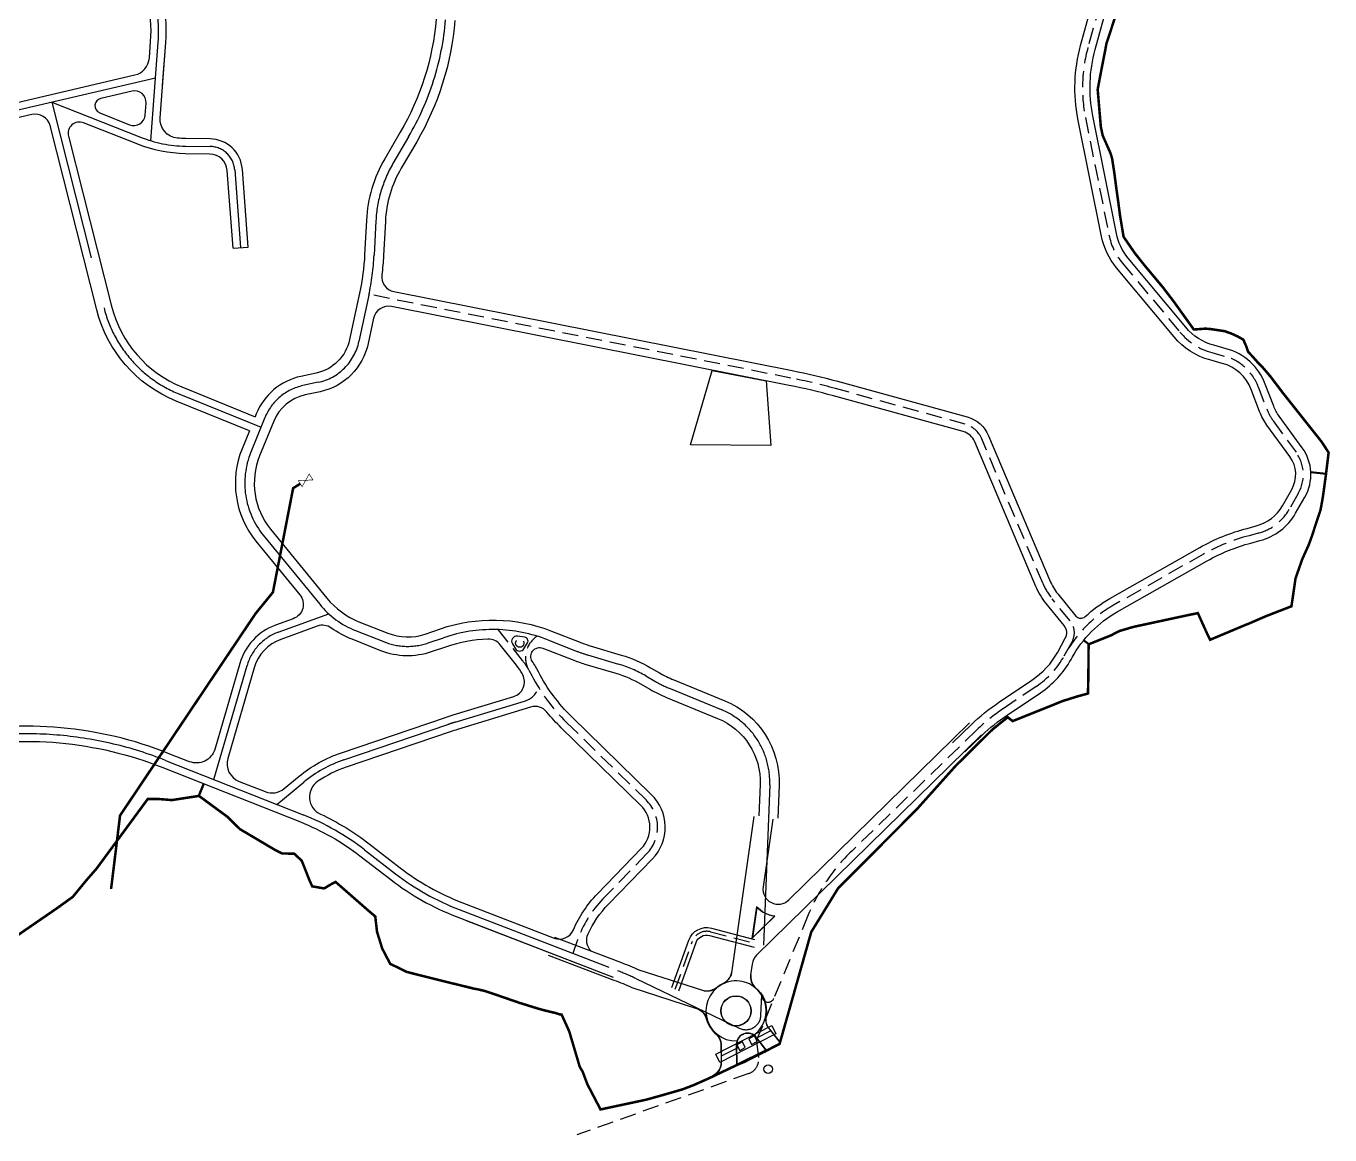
# Model space of a CAD drawing. Header units: millimetres. Extents: x -22696 to 333987, y -7117 to 2643871.
# Drawn here: x 332955 to 333987, y 2641913 to 2642791 of the extents above; entities that cross this region are included whole.
import ezdxf

# ---------------------------------------------------------------- set-up
doc = ezdxf.new("R2010")
doc.units = ezdxf.units.MM
doc.linetypes.add('DASHED', pattern=[19.05, 12.7, -6.35])
for name, color, linetype in [('4 inch dia steel', 215, 'Continuous'), ('Road Centerline', 8, 'DASHED'), ('ROW', 8, 'Continuous'), ('UNmarked IE', 8, 'Continuous')]:
    doc.layers.add(name, color=color, linetype=linetype)
doc.layers.add('Boundary', color=8, linetype='Continuous', lineweight=50)
doc.layers.add('L-green', color=8, linetype='Continuous', lineweight=0)
doc.layers.get('L-green').off()

# ---------------------------------------------------------------- blocks, each defined once
blk = doc.blocks.new('A$C440c1878')
at = {"layer": 'ROW', "lineweight": -3}
for points, elevation in [([(28.8, 5.7, 0.242775), (39.3, 2.3, -0.072706), (46.2, 2.9, 0.231321), (55.8, 7.3), (128.1, 109.3)], -43.8), ([(-56.1, 96.7), (-18.6, 55.1, -0.018949), (-8.6, 43), (28.8, 5.7)], -43.8), ([(140.3, 100.6), (108.9, 56.4, 0.716679), (122.3, 38), (313.7, 97.2)], -43.8), ([(-67, 86.4), (-29.8, 45, -0.020182), (-19.9, 33.1), (18.1, -4.9, -0.263244), (21.3, -16.3, 0.150904), (22.8, -30.5, -0.183124), (22.4, -39), (15.9, -51.8, -0.289116), (5, -58.4), (-7.9, -58.1)], -43.8), ([(317.7, 84.3), (79.5, 10.7, 0.16504), (73.3, 6.1), (68.3, -0.9, 0.228451), (66.7, -11.2, -0.267044), (64.4, -35, 0.215148), (61.4, -44.4), (64.2, -59.2)], -43.8), ([(106.7, 31.6, -0.175777), (97.1, 44.9), (82.3, 24.1), (106.7, 31.6)], -0.4), ([(28.9, 5.8, 0.242624), (39.2, 2.5, -0.072606), (46.2, 3.1, 0.231259), (55.6, 7.4, 0.231259)], -43.8), ([(18, -5, -0.265099), (21.1, -16.3, 0.150856), (22.6, -30.6, -0.182803), (22.2, -38.9), (15.8, -51.7, -0.289116), (5, -58.2), (-7.9, -57.9)], -43.8), ([(68.5, -1, 0.228164), (66.9, -11.1, -0.267018), (64.5, -35.1, 0.215241), (61.6, -44.4), (64.4, -59.2)], -43.8), ([(52.1, -59.6), (49.8, -47.2, 0.717684), (32.9, -44.8), (25.4, -59.6)], -43.8), ([(51.9, -59.7), (49.6, -47.2, 0.717684), (33.1, -44.9), (25.6, -59.7)], -43.8)]:
    blk.add_lwpolyline(points, format="xyb", dxfattribs=dict(at, elevation=elevation))
at = {"layer": 'ROW', "lineweight": -3, "elevation": -0.4}
blk.add_lwpolyline([(106.2, 31.7, -0.166983), (97, 44.4), (82.9, 24.4)], format="xyb", close=True, dxfattribs=at)
at = {"layer": 'ROW', "color": 4}
for points, elevation in [([(50.7, -51.5), (14.9, -51.5), (14.9, -44.1), (64.8, -44.1), (64.8, -51.5), (50.7, -51.5)], -0.4), ([(32.7, -47.6), (18.2, -47.4)], -43.8), ([(49.8, -47.6), (62, -47.6)], -43.8)]:
    blk.add_lwpolyline(points, dxfattribs=dict(at, elevation=elevation))
at = {"layer": 'ROW', "lineweight": -3, "elevation": -43.8}
blk.add_lwpolyline([(33.2, -50.1), (38.2, -50.1), (38.2, -45.1), (33.2, -45.1)], close=True, dxfattribs=at)
at = {"layer": 'ROW', "elevation": -0.4}
blk.add_lwpolyline([(43.8, -50.2), (48.8, -50.2), (48.8, -45.2), (43.8, -45.2)], close=True, dxfattribs=at)
at = {"layer": 'ROW', "elevation": -43.8}
for points in [[(52, -59.4), (25.8, -58.8)], [(38.7, -59.6), (51, -60.6)]]:
    blk.add_lwpolyline(points, dxfattribs=at)
at = {"layer": 'ROW', "lineweight": -3}
for radius in [12, 11.8]:
    blk.add_circle((44.9, -21, -43.8), radius, dxfattribs=at)
blk.add_arc((44.9, -21, -43.8), 23.8, 279.5072, 244.3935, dxfattribs=at)

msp = doc.modelspace()

# ---------------------------------------------------------------- linework, layer by layer
msp.add_circle((333542.3, 2641965.4), 3.4)
at = {"layer": '4 inch dia steel', "const_width": 0.5}
for points in [[(333179, 2642436.6), (333182, 2642432), (333176.2, 2642431.6)], [(333173.4, 2642426.6), (333170.5, 2642431.3), (333176.2, 2642431.6)]]:
    msp.add_lwpolyline(points, close=True, dxfattribs=at)
at = {"layer": '4 inch dia steel', "const_width": 2}
msp.add_lwpolyline([(333022.2, 2642108.1), (333029.3, 2642166.3), (333136.6, 2642326.2), (333150.3, 2642343), (333166.3, 2642425.4), (333171.9, 2642428.9)], dxfattribs=at)
at = {"layer": 'Boundary'}
msp.add_line((333091.7, 2642181.8), (333095.6, 2642191.5), dxfattribs=at)
msp.add_lwpolyline([(332948.3, 2642071.5, 2, 2, 0), (332968.2, 2642085.2, 2, 2, 0), (332979, 2642092.6, 2, 2, 0), (332991.9, 2642101.9, 2, 2, 0), (333002.3, 2642114.6, 2, 2, 0), (333010.9, 2642124.5, 2, 2, 0), (333051.2, 2642179.3, 2, 2, 0), (333059.1, 2642179.4, 2, 2, 0), (333070.4, 2642178.5, 2, 2, 0), (333091.7, 2642181.8, 2, 2, 0), (333094.2, 2642180, 2, 2, 0), (333114.1, 2642165.4, 2, 2, 0), (333124.3, 2642155.4, 2, 2, 0), (333129.6, 2642152.3, 2, 2, 0), (333151.7, 2642139.2, 2, 2, 0), (333157.7, 2642136.2, 2, 2, 0), (333167.1, 2642136.1, 2, 2, 0), (333173.1, 2642130.5, 2, 2, 0), (333179.4, 2642114.6, 2, 2, 0), (333181.4, 2642110.2, 2, 2, 0), (333190.6, 2642108.6, 2, 2, 0), (333191.3, 2642108.8, 2, 2, 0), (333195.7, 2642111.5, 2, 2, 0), (333199.9, 2642113.7, 2, 2, 0), (333226.3, 2642090.6, 2, 2, 0), (333231.3, 2642086.4, 2, 2, 0), (333232.7, 2642074.2, 2, 2, 0), (333236.8, 2642061, 2, 2, 0), (333243.1, 2642048.9, 2, 2, 0), (333256.1, 2642042.5, 2, 2, 0), (333267.5, 2642039.6, 2, 2, 0), (333292.3, 2642033.4, 2, 2, 0), (333294.6, 2642032.9, 2, 2, 0), (333309.5, 2642029.2, 2, 2, 0), (333312.4, 2642028.7, 2, 2, 0), (333318.3, 2642027.3, 2, 2, 0), (333328.9, 2642023.7, 2, 2, 0), (333345.4, 2642018, 2, 2, 0), (333359.9, 2642013.5, 2, 2, 0), (333365.7, 2642011.9, 2, 2, 0), (333369.9, 2642010.9, 2, 2, 0), (333374.1, 2642009.9, 2, 2, 0), (333377.2, 2642008.9, 2, 2, 0), (333378.8, 2642008.7, 2, 2, 0), (333384.8, 2641995.5, 2, 2, 0), (333393.2, 2641967.2, 2, 2, 0), (333395.5, 2641963.4, 2, 2, 0), (333399.2, 2641953.5, 2, 2, 0), (333409.6, 2641933.6, 2, 2, 0), (333445.7, 2641941.3, 2, 2, 0), (333458.6, 2641944.9, 2, 2, 0), (333474.5, 2641949.5, 2, 2, 0), (333483.4, 2641952.9, 2, 2, 0), (333489.7, 2641955.7, 2, 2, 0), (333495.1, 2641958.1, 2, 2, 0), (333511.5, 2641965.9, 2, 2, 0), (333518.2, 2641969.1, 2, 2, 0), (333523.3, 2641971.2, 2, 2, 0), (333525.3, 2641972.2, 2, 2, 0), (333526.2, 2641972.7, 2, 2, 0), (333526.2, 2641972.7, 2, 2, 0), (333526.2, 2641972.7, 2, 2, 0), (333526.2, 2641972.7, 2, 2, 0), (333551.3, 2641985.4, 2, 2, 0), (333559.5, 2642014.3, 2, 2, 0), (333576.4, 2642074.1, 2, 2, 0), (333597.6, 2642108.6, 2, 2, 0), (333660, 2642171.3, 2, 2, 0), (333690.8, 2642205.7, 2, 2, 0), (333719.7, 2642234.3, 2, 2, 0), (333731.9, 2642244.1, 2, 2, 0), (333735.8, 2642241, 2, 2, 0), (333749.3, 2642246.4, 2, 2, 0), (333767.5, 2642253.7, 2, 2, 0), (333774.8, 2642256.7, 2, 2, 0), (333779.5, 2642258.2, 2, 2, 0), (333786.8, 2642260.5, 2, 2, 0), (333795.3, 2642262.8, 2, 2, 0), (333795.5, 2642262.9, 2, 2, 0), (333795.5, 2642266.3, 2, 2, 0), (333795.7, 2642275.3, 2, 2, 0), (333795.8, 2642284, 2, 2, 0), (333795.8, 2642291.6, 2, 2, 0), (333795.8, 2642294.2, 2, 2, 0), (333796, 2642301.8, 2, 2, 0), (333813.7, 2642308.9, 2, 2, 0), (333820.2, 2642312.3, 2, 2, 0), (333831.4, 2642315.6, 2, 2, 0), (333873.2, 2642324.6, 2, 2, 0), (333882.4, 2642326.5, 2, 2, 0), (333890.3, 2642309, 2, 2, 0), (333892.1, 2642305.4, 2, 2, 0), (333919.7, 2642317, 2, 2, 0), (333923, 2642318.3, 2, 2, 0), (333936.1, 2642324, 2, 2, 0), (333955.2, 2642331.4, 2, 2, 0), (333956.5, 2642331.9, 2, 2, 0), (333959.7, 2642354, 2, 2, 0), (333965, 2642369.1, 2, 2, 0), (333970.3, 2642380.9, 2, 2, 0), (333972.7, 2642387.6, 2, 2, 0), (333974.9, 2642394.3, 2, 2, 0), (333979.4, 2642407.8, 2, 2, 0), (333980.8, 2642415.2, 2, 2, 0), (333981.7, 2642420.9, 2, 2, 0), (333983.6, 2642434.8, 2, 2, 0), (333985.9, 2642453.6, 2, 2, 0), (333980.3, 2642462.2, 2, 2, 0), (333949.3, 2642501.3, 2, 2, 0), (333940.1, 2642513.5, 2, 2, 0), (333933.8, 2642520.9, 2, 2, 0), (333930.2, 2642524.5, 2, 2, 0), (333926.1, 2642529.2, 2, 2, 0), (333922.1, 2642533.5, 2, 2, 0), (333920.9, 2642537.2, 2, 2, 0), (333918.4, 2642543, 2, 2, 0), (333914.1, 2642545.4, 2, 2, 0), (333908.5, 2642548, 2, 2, 0), (333903.5, 2642549.7, 2, 2, 0), (333893, 2642551.3, 2, 2, 0), (333888.5, 2642551.7, 2, 2, 0), (333879.2, 2642551, 2, 2, 0), (333863.2, 2642573.3, 2, 2, 0), (333854.8, 2642584.3, 2, 2, 0), (333840.2, 2642601.8, 2, 2, 0), (333832.7, 2642611.2, 2, 2, 0), (333823.6, 2642624.4, 2, 2, 0), (333820.9, 2642640.5, 2, 2, 0), (333819.3, 2642652.6, 2, 2, 0), (333817.9, 2642662.6, 2, 2, 0), (333816.2, 2642675.5, 2, 2, 0), (333814.5, 2642686.5, 2, 2, 0), (333813.2, 2642690.7, 2, 2, 0), (333807.1, 2642704.5, 2, 2, 0), (333805.6, 2642711.4, 2, 2, 0), (333803.1, 2642741, 2, 2, 0), (333805.1, 2642751.7, 2, 2, 0), (333809.1, 2642772.3, 2, 2, 0), (333810, 2642777.2, 2, 2, 0), (333811.7, 2642782.5, 2, 2, 0), (333821, 2642810.5, 2, 2, 0)], format="xyseb", dxfattribs=at)
msp.add_lwpolyline([(332948.3, 2642071.5, 2, 2, 0), (332968.2, 2642085.2, 2, 2, 0), (332979, 2642092.6, 2, 2, 0), (332991.9, 2642101.9, 2, 2, 0), (333002.3, 2642114.6, 2, 2, 0), (333010.9, 2642124.5, 2, 2, 0), (333051.2, 2642179.3, 2, 2, 0), (333059.1, 2642179.4, 2, 2, 0), (333070.4, 2642178.5, 2, 2, 0), (333091.7, 2642181.8, 2, 2, 0), (333094.2, 2642180, 2, 2, 0), (333114.1, 2642165.4, 2, 2, 0), (333124.3, 2642155.4, 2, 2, 0), (333129.6, 2642152.3, 2, 2, 0), (333151.7, 2642139.2, 2, 2, 0), (333157.7, 2642136.2, 2, 2, 0), (333167.1, 2642136.1, 2, 2, 0), (333173.1, 2642130.5, 2, 2, 0), (333179.4, 2642114.6, 2, 2, 0), (333181.4, 2642110.2, 2, 2, 0), (333190.6, 2642108.6, 2, 2, 0), (333191.3, 2642108.8, 2, 2, 0), (333195.7, 2642111.5, 2, 2, 0), (333199.9, 2642113.7, 2, 2, 0), (333226.3, 2642090.6, 2, 2, 0), (333231.3, 2642086.4, 2, 2, 0), (333232.7, 2642074.2, 2, 2, 0), (333236.8, 2642061, 2, 2, 0), (333243.1, 2642048.9, 2, 2, 0), (333256.1, 2642042.5, 2, 2, 0), (333267.5, 2642039.6, 2, 2, 0), (333292.3, 2642033.4, 2, 2, 0), (333294.6, 2642032.9, 2, 2, 0), (333309.5, 2642029.2, 2, 2, 0), (333312.4, 2642028.7, 2, 2, 0), (333318.3, 2642027.3, 2, 2, 0), (333328.9, 2642023.7, 2, 2, 0), (333345.4, 2642018, 2, 2, 0), (333359.9, 2642013.5, 2, 2, 0), (333365.7, 2642011.9, 2, 2, 0), (333369.9, 2642010.9, 2, 2, 0), (333374.1, 2642009.9, 2, 2, 0), (333377.2, 2642008.9, 2, 2, 0), (333378.8, 2642008.7, 2, 2, 0), (333384.8, 2641995.5, 2, 2, 0), (333393.2, 2641967.2, 2, 2, 0), (333395.5, 2641963.4, 2, 2, 0), (333399.2, 2641953.5, 2, 2, 0), (333409.6, 2641933.6, 2, 2, 0), (333445.7, 2641941.3, 2, 2, 0), (333458.6, 2641944.9, 2, 2, 0), (333474.5, 2641949.5, 2, 2, 0), (333483.4, 2641952.9, 2, 2, 0), (333489.7, 2641955.7, 2, 2, 0), (333495.1, 2641958.1, 2, 2, 0), (333511.5, 2641965.9, 2, 2, 0), (333518.2, 2641969.1, 2, 2, 0), (333523.3, 2641971.2, 2, 2, 0), (333525.3, 2641972.2, 2, 2, 0), (333526.2, 2641972.7, 2, 2, 0), (333526.2, 2641972.7, 2, 2, 0), (333526.2, 2641972.7, 2, 2, 0), (333526.2, 2641972.7, 2, 2, 0), (333551.3, 2641985.4, 2, 2, 0), (333559.5, 2642014.3, 2, 2, 0), (333576.4, 2642074.1, 2, 2, 0), (333597.6, 2642108.6, 2, 2, 0), (333660, 2642171.3, 2, 2, 0), (333690.8, 2642205.7, 2, 2, 0), (333719.7, 2642234.3, 2, 2, 0), (333731.9, 2642244.1, 2, 2, 0), (333735.8, 2642241, 2, 2, 0), (333749.3, 2642246.4, 2, 2, 0), (333767.5, 2642253.7, 2, 2, 0), (333774.8, 2642256.7, 2, 2, 0), (333779.5, 2642258.2, 2, 2, 0), (333786.8, 2642260.5, 2, 2, 0), (333795.3, 2642262.8, 2, 2, 0), (333795.5, 2642262.9, 2, 2, 0), (333795.5, 2642266.3, 2, 2, 0), (333795.7, 2642275.3, 2, 2, 0), (333795.8, 2642284, 2, 2, 0), (333795.8, 2642291.6, 2, 2, 0), (333795.8, 2642294.2, 2, 2, 0), (333796, 2642301.8, 2, 2, 0), (333813.7, 2642308.9, 2, 2, 0), (333820.2, 2642312.3, 2, 2, 0), (333831.4, 2642315.6, 2, 2, 0), (333873.2, 2642324.6, 2, 2, 0), (333882.4, 2642326.5, 2, 2, 0), (333890.3, 2642309, 2, 2, 0), (333892.1, 2642305.4, 2, 2, 0), (333919.7, 2642317, 2, 2, 0), (333923, 2642318.3, 2, 2, 0), (333936.1, 2642324, 2, 2, 0), (333955.2, 2642331.4, 2, 2, 0), (333956.5, 2642331.9, 2, 2, 0), (333959.7, 2642354, 2, 2, 0), (333965, 2642369.1, 2, 2, 0), (333970.3, 2642380.9, 2, 2, 0), (333972.7, 2642387.6, 2, 2, 0), (333974.9, 2642394.3, 2, 2, 0), (333979.4, 2642407.8, 2, 2, 0), (333980.8, 2642415.2, 2, 2, 0), (333981.7, 2642420.9, 2, 2, 0), (333983.6, 2642434.8, 2, 2, 0), (333985.9, 2642453.6, 2, 2, 0), (333980.3, 2642462.2, 2, 2, 0), (333949.3, 2642501.3, 2, 2, 0), (333940.1, 2642513.5, 2, 2, 0), (333933.8, 2642520.9, 2, 2, 0), (333930.2, 2642524.5, 2, 2, 0), (333926.1, 2642529.2, 2, 2, 0), (333922.1, 2642533.5, 2, 2, 0), (333920.9, 2642537.2, 2, 2, 0), (333918.4, 2642543, 2, 2, 0), (333914.1, 2642545.4, 2, 2, 0), (333908.5, 2642548, 2, 2, 0), (333903.5, 2642549.7, 2, 2, 0), (333893, 2642551.3, 2, 2, 0), (333888.5, 2642551.7, 2, 2, 0), (333879.2, 2642551, 2, 2, 0), (333863.2, 2642573.3, 2, 2, 0), (333854.8, 2642584.3, 2, 2, 0), (333840.2, 2642601.8, 2, 2, 0), (333832.7, 2642611.2, 2, 2, 0), (333823.6, 2642624.4, 2, 2, 0), (333820.9, 2642640.5, 2, 2, 0), (333819.3, 2642652.6, 2, 2, 0), (333817.9, 2642662.6, 2, 2, 0), (333816.2, 2642675.5, 2, 2, 0), (333814.5, 2642686.5, 2, 2, 0), (333813.2, 2642690.7, 2, 2, 0), (333807.1, 2642704.5, 2, 2, 0), (333805.6, 2642711.4, 2, 2, 0), (333803.1, 2642741, 2, 2, 0), (333805.1, 2642751.7, 2, 2, 0), (333809.1, 2642772.3, 2, 2, 0), (333810, 2642777.2, 2, 2, 0), (333811.7, 2642782.5, 2, 2, 0), (333821, 2642810.5, 2, 2, 0)], format="xyseb", dxfattribs=at)
for points in [[(333971.8, 2642438.2), (333983.9, 2642436.8)], [(333796, 2642301.8), (333792, 2642305)], [(333735.8, 2642241), (333730.5, 2642245.2)]]:
    msp.add_lwpolyline(points, dxfattribs=at)
at = {"layer": 'Road Centerline', "ltscale": 10}
for points in [[(333053.7, 2642700.4), (333059.5, 2642778.6, 0.076037), (333056.6, 2642814.7), (333047.6, 2642853.2, -0.027177), (333043.8, 2642874.6), (333040.2, 2642903.8)], [(333287, 2642796.2, -0.112018), (333257.6, 2642703.4), (333245.3, 2642682.4, 0.120177), (333231.8, 2642637), (333230.4, 2642609.9, -0.039937), (333226.2, 2642578.2), (333218.4, 2642541.4, -0.295171), (333186.1, 2642509.2), (333174.1, 2642506.6, 0.248048), (333144, 2642481.3), (333132.8, 2642453.8, 0.274363), (333142.7, 2642388.1), (333187.3, 2642333.5, 0.127563), (333215.7, 2642312.7), (333238.5, 2642303.7, 0.179079), (333273.2, 2642302.9), (333285.3, 2642307, -0.177645), (333367.9, 2642305.3), (333389.9, 2642296.7, 0.020781), (333399.3, 2642293.4), (333423.9, 2642286.1, -0.058941), (333445.4, 2642276.8), (333452.5, 2642272.7, 0.033845), (333464.6, 2642266.7), (333505.1, 2642250.1, -0.314417), (333543.5, 2642190.5), (333537.2, 2642023.7, 0.837131), (333546.8, 2642021.6)], [(333057.4, 2642750.1), (332690.3, 2642664.4, -0.131314), (332656.8, 2642665.5)], [(332975.4, 2642731), (333016.6, 2642568.1, 0.238531), (333075.9, 2642500), (333140.9, 2642473.6)], [(332975.4, 2642731), (333045.6, 2642703.2, 0.090985), (333081, 2642696.2), (333100.5, 2642695.9, -0.388699), (333120.1, 2642677.3), (333124.6, 2642615.8)], [(333103.5, 2642194.8), (333129.8, 2642285, -0.238872), (333154.5, 2642311.4), (333194.5, 2642326)], [(333153.4, 2642175), (333174.8, 2642192.7, -0.09122), (333206.4, 2642210.3), (333288.8, 2642238.3, -0.007714), (333294.6, 2642240.2), (333349.3, 2642256.8)], [(332896.1, 2642225.2, -0.144535), (333065.3, 2642209.9), (333174.2, 2642166.8, -0.070351), (333222.9, 2642139.1), (333247.3, 2642120.2, 0.072507), (333297.6, 2642091.9), (333423.1, 2642043.4, -0.019548), (333437.5, 2642037.2), (333519.4, 2641997.9, 0.539823), (333536.6, 2642008.3), (333537.2, 2642023.7)]]:
    msp.add_lwpolyline(points, format="xyb", dxfattribs=at)
at = {"layer": 'Road Centerline'}
for points in [[(333814.7, 2642844.6), (333795.4, 2642774.2, 0.116908), (333793.4, 2642718.9), (333812, 2642625.9, 0.12467), (333822.6, 2642603.7), (333868.2, 2642549, 0.154325), (333893.5, 2642532.7), (333903.3, 2642530, -0.239811), (333930.2, 2642505.7), (333936.9, 2642488.1, 0.066309), (333942, 2642478.8), (333960.1, 2642453.9, -0.295269), (333961.9, 2642421.3), (333954.6, 2642408.5, -0.20156), (333930, 2642389.7), (333922.9, 2642387.8, 0.064998), (333886.9, 2642373.2), (333815.7, 2642332.8, 0.138297), (333777.5, 2642294.2), (333776.7, 2642292.7, -0.119121), (333754.5, 2642268.5), (333728.1, 2642250.7, 0.044449), (333707.4, 2642234), (333608.4, 2642138.1, 0.102957), (333574, 2642087.6), (333534.2, 2641991.1, 0.130697), (333533.4, 2641985), (333534.7, 2641974.8, -0.352823), (333526.9, 2641962), (333390.8, 2641913.4)], [(333776.7, 2642292.7), (333782.8, 2642303.7, 0.306477), (333781.3, 2642320.4), (333767, 2642337.9, -0.071249), (333759.7, 2642350.1), (333711.3, 2642464.5, 0.229498), (333698.2, 2642476), (333595.5, 2642504.3, 0.01817), (333560.2, 2642512.6), (333226.4, 2642578.8)], [(333328.3, 2642313.4), (333347.7, 2642289.1, -0.046256), (333352.8, 2642281.4), (333355.1, 2642277.1, 0.077508), (333382.7, 2642240), (333445.6, 2642178.6, -0.414708), (333446.3, 2642136.1), (333411.5, 2642100.2, 0.108849), (333391.2, 2642067.2), (333387.7, 2642057.1)], [(333352.4, 2642282.1, -0.389589), (333359.5, 2642308.2)], [(333468.8, 2642028.8), (333482.3, 2642066.7, -0.389338), (333496.7, 2642074.2), (333531.2, 2642065.2)]]:
    msp.add_lwpolyline(points, format="xyb", dxfattribs=at)
msp.add_circle((333345.7, 2642302.8), 3.3, dxfattribs=at)
msp.add_arc((333344.9, 2642273), 16.7, 285.1135, 340.5391, dxfattribs=at)
at = {"layer": 'ROW'}
msp.add_line((333118.7, 2642615.4), (333130.6, 2642616.3), dxfattribs=at)
for points in [[(332889.4, 2642717.1), (333041, 2642752.5, 0.328087), (333052.5, 2642766), (333053.5, 2642779, 0.076037), (333050.8, 2642813.4), (333041.8, 2642851.9, -0.027177), (333037.8, 2642873.9), (333035.2, 2642895.5, 0.06973), (333034.5, 2642898.2), (333029.7, 2642909.6, 0.256583), (333005.1, 2642929), (332819.9, 2642960, 0.020418)], [(333063, 2642744.1), (333065.5, 2642778.1, 0.076037), (333062.5, 2642816.1), (333053.4, 2642854.6, -0.025343), (333049.9, 2642873.9, -0.634781), (333053, 2642875.9), (333084.1, 2642856.3, 0.159023), (333202.9, 2642826.3), (333262.1, 2642830.3, -0.459251), (333280.7, 2642811.4), (333279.5, 2642796.8, -0.112018), (333251.1, 2642707.2), (333238.9, 2642686.2, 0.120177), (333224.3, 2642637.4), (333222.9, 2642610.3, -0.039937), (333218.9, 2642579.8), (333211, 2642543, -0.295171), (333184.6, 2642516.5), (333172.5, 2642513.9, 0.248048), (333137.1, 2642484.2), (333136.2, 2642482)], [(333294.4, 2642795.6, -0.112018), (333264.1, 2642699.6), (333251.8, 2642678.6, 0.120177), (333239.3, 2642636.6), (333237.9, 2642609.5, -0.018411), (333236.5, 2642594.3, 0.393515), (333246.1, 2642581), (333561.3, 2642518.5, -0.01817), (333597.1, 2642510), (333699.8, 2642481.8, -0.229498), (333716.8, 2642466.9), (333765.2, 2642352.4, 0.071249), (333771.6, 2642341.7), (333785.9, 2642324.2, 0.431978), (333793.2, 2642323.7, -0.057243), (333812.7, 2642338), (333883.9, 2642378.4, -0.064998), (333921.3, 2642393.6), (333928.5, 2642395.5, 0.20156), (333949.4, 2642411.5), (333956.7, 2642424.3, 0.295269), (333955.3, 2642450.4), (333937.1, 2642475.3, -0.066309), (333931.3, 2642486), (333924.6, 2642503.5, 0.239811), (333901.7, 2642524.2), (333892, 2642526.9, -0.154325), (333863.6, 2642545.1), (333818, 2642599.9, -0.12467), (333806.2, 2642624.7), (333787.5, 2642717.7, -0.116908), (333789.6, 2642775.8), (333808.9, 2642846.2)], [(333294.4, 2642795.6, -0.112018), (333264.1, 2642699.6), (333251.8, 2642678.6, 0.120177), (333239.3, 2642636.6), (333237.9, 2642609.5, -0.018411), (333236.5, 2642594.3, 0.393515), (333246.1, 2642581), (333561.3, 2642518.5, -0.01817), (333597.1, 2642510), (333699.8, 2642481.8, -0.229498), (333716.8, 2642466.9), (333765.2, 2642352.4, 0.071249), (333771.6, 2642341.7), (333785.9, 2642324.2, 0.431978), (333793.2, 2642323.7, -0.057243), (333812.7, 2642338), (333883.9, 2642378.4, -0.064998), (333921.3, 2642393.6), (333928.5, 2642395.5, 0.20156), (333949.4, 2642411.5), (333956.7, 2642424.3, 0.295269), (333955.3, 2642450.4), (333937.1, 2642475.3, -0.066309), (333931.3, 2642486), (333924.6, 2642503.5, 0.239811), (333901.7, 2642524.2), (333892, 2642526.9, -0.154325), (333863.6, 2642545.1), (333818, 2642599.9, -0.12467), (333806.2, 2642624.7), (333787.5, 2642717.7, -0.116908), (333789.6, 2642775.8), (333808.9, 2642846.2)], [(333698, 2642216.6), (333711.5, 2642229.7, -0.044449), (333731.4, 2642245.7), (333757.8, 2642263.5, 0.119121), (333782, 2642289.8), (333782.8, 2642291.3, -0.138297), (333818.6, 2642327.5), (333889.8, 2642367.9, -0.064998), (333924.4, 2642382), (333931.5, 2642383.9, 0.20156), (333959.8, 2642405.5), (333967.1, 2642418.4, 0.295269), (333965, 2642457.4), (333946.8, 2642482.4, -0.066309), (333942.5, 2642490.2), (333935.8, 2642507.8, 0.239811), (333904.9, 2642535.8), (333895.1, 2642538.5, -0.154325), (333872.8, 2642552.8), (333827.2, 2642607.6, -0.12467), (333817.9, 2642627.1), (333799.3, 2642720.1, -0.116908), (333801.1, 2642772.6), (333820.4, 2642842.8, 0.087419)], [(333130.6, 2642616.3), (333126.1, 2642677.8, 0.388699), (333100.5, 2642701.9), (333081.1, 2642702.2, -0.016685), (333074.8, 2642702.5, -0.411936), (333061.1, 2642718.5), (333065.5, 2642778.1, 0.076037), (333062.5, 2642816.1)], [(333279.5, 2642796.8, -0.112018), (333251.1, 2642707.2), (333238.9, 2642686.2, 0.120177), (333224.3, 2642637.4), (333222.9, 2642610.3, -0.039937), (333218.9, 2642579.8), (333211, 2642543, -0.295171), (333184.6, 2642516.5), (333172.5, 2642513.9, 0.248048), (333137.1, 2642484.2), (333136.2, 2642482)], [(333131.7, 2642470.9), (333073.7, 2642494.4, -0.238531), (333010.8, 2642566.6), (332973.9, 2642712.4, 0.408777), (332959.5, 2642721.1), (332714.1, 2642663.8, 0.479148), (332704, 2642642.7), (332717.3, 2642614.9)], [(333118.7, 2642615.4), (333114.1, 2642676.9, 0.388699), (333100.4, 2642689.9), (333080.9, 2642690.2, -0.090985), (333043.4, 2642697.6), (333000.4, 2642714.6, 0.611764), (332988.4, 2642704), (333022.5, 2642569.6, 0.238531), (333078.2, 2642505.6), (333136.2, 2642482)], [(333118.7, 2642615.4), (333114.1, 2642676.9, 0.388699), (333100.4, 2642689.9), (333080.9, 2642690.2)], [(333771.5, 2642295.6), (333777.5, 2642306.6, 0.306477), (333776.6, 2642316.6), (333762.3, 2642334.1, -0.071249), (333754.2, 2642347.7), (333705.8, 2642462.2, 0.229498), (333696.6, 2642470.2), (333593.9, 2642498.5, 0.01817), (333559, 2642506.7), (333244.1, 2642569.2, 0.409872), (333230, 2642559.9), (333225.7, 2642539.9, -0.295171), (333187.7, 2642501.8), (333175.7, 2642499.2, 0.248048), (333151, 2642478.5), (333139.8, 2642450.9, 0.274363), (333148.5, 2642392.9), (333193.1, 2642338.3, 0.127563), (333218.4, 2642319.7), (333241.2, 2642310.7, 0.179079), (333270.7, 2642309.9), (333282.9, 2642314.1, -0.177645), (333370.7, 2642312.3), (333392.6, 2642303.7, 0.020781), (333401.5, 2642300.6), (333426, 2642293.3, -0.058941), (333449.2, 2642283.3), (333456.3, 2642279.2, 0.033845), (333467.5, 2642273.7), (333507.9, 2642257.1, -0.314417), (333550.9, 2642190.2), (333550, 2642164.1)], [(333771.5, 2642295.6), (333777.5, 2642306.6, 0.306477), (333776.6, 2642316.6), (333762.3, 2642334.1, -0.071249), (333754.2, 2642347.7), (333705.8, 2642462.2, 0.229498), (333696.6, 2642470.2), (333593.9, 2642498.5, 0.01817), (333559, 2642506.7), (333244.1, 2642569.2, 0.409872), (333230, 2642559.9), (333225.7, 2642539.9, -0.295171), (333187.7, 2642501.8), (333175.7, 2642499.2, 0.248048), (333151, 2642478.5), (333139.8, 2642450.9, 0.274363), (333148.5, 2642392.9), (333193.1, 2642338.3, 0.127563), (333218.4, 2642319.7), (333241.2, 2642310.7, 0.179079), (333270.7, 2642309.9), (333282.9, 2642314.1, -0.177645), (333370.7, 2642312.3), (333392.6, 2642303.7, 0.020781), (333401.5, 2642300.6), (333426, 2642293.3, -0.058941), (333449.2, 2642283.3), (333456.3, 2642279.2, 0.033845), (333467.5, 2642273.7), (333507.9, 2642257.1, -0.314417), (333550.9, 2642190.2), (333550, 2642164.1)], [(332202.7, 2642509.4), (332249, 2642473, -0.279456), (332254.1, 2642459.4), (332247.8, 2642426, 0.19794), (332259.7, 2642369.3), (332265.9, 2642360.2, 0.095911), (332281, 2642345.2), (332355.1, 2642295.3, -0.142932), (332442.6, 2642190.3), (332474.2, 2642117.8, 0.384197), (332499.8, 2642106.2), (332660, 2642157.1, 0.017473), (332680.1, 2642164.3), (332730, 2642184, -0.045144), (332749.7, 2642189.9), (332897.3, 2642219.3, -0.144535), (333063.1, 2642204.3), (333172, 2642161.2, -0.070351), (333219.2, 2642134.3), (333243.6, 2642115.5, 0.072507), (333295.4, 2642086.3), (333419.6, 2642038.3)], [(333131.7, 2642470.9), (333125.9, 2642456.6, 0.274363), (333136.9, 2642383.4), (333171.6, 2642341, -0.516226), (333166.4, 2642322.1), (333152.4, 2642317, 0.238872), (333124, 2642286.6), (333104.2, 2642218.6, -0.441968), (333084.3, 2642208.9), (333067.5, 2642215.5, 0.144535), (332895, 2642231.1), (332850.6, 2642222.2)], [(333131.7, 2642470.9), (333125.9, 2642456.6, 0.274363), (333136.9, 2642383.4), (333171.6, 2642341, -0.516226), (333166.4, 2642322.1), (333152.4, 2642317, 0.238872), (333124, 2642286.6), (333104.2, 2642218.6, -0.441968), (333084.3, 2642208.9), (333067.5, 2642215.5, 0.144535), (332895, 2642231.1), (332850.6, 2642222.2)], [(333402.2, 2642059, -0.313581), (333399.8, 2642072.5, -0.08536), (333415.8, 2642096), (333450.7, 2642132, 0.41454), (333449.8, 2642182.9), (333386.9, 2642244.3, -0.077508), (333360.4, 2642279.9), (333358.1, 2642284.2, 0.021829), (333355.6, 2642288.4, -0.723823), (333363.9, 2642298.8, -0.003061), (333365.2, 2642298.3), (333387.2, 2642289.7, 0.020781), (333397.2, 2642286.2), (333421.7, 2642278.9, -0.058941), (333441.7, 2642270.3), (333448.7, 2642266.2, 0.033845), (333461.8, 2642259.8), (333502.2, 2642243.2, -0.314417), (333536, 2642190.7), (333535, 2642166.1)], [(333402.2, 2642059, -0.313581), (333399.8, 2642072.5, -0.08536), (333415.8, 2642096), (333450.7, 2642132, 0.41454), (333449.8, 2642182.9), (333386.9, 2642244.3, -0.077508), (333360.4, 2642279.9), (333358.1, 2642284.2, 0.021829), (333355.6, 2642288.4, -0.723823), (333363.9, 2642298.8, -0.003061), (333365.2, 2642298.3), (333387.2, 2642289.7, 0.020781), (333397.2, 2642286.2), (333421.7, 2642278.9, -0.058941), (333441.7, 2642270.3), (333448.7, 2642266.2, 0.033845), (333461.8, 2642259.8), (333502.2, 2642243.2, -0.314417), (333536, 2642190.7), (333535, 2642166.1)], [(333688.2, 2642223.8), (333703.2, 2642238.3, -0.044449), (333724.7, 2642255.7), (333751.1, 2642273.5, 0.119121), (333771.5, 2642295.6)], [(333688.2, 2642223.8), (333703.2, 2642238.3, -0.044449), (333724.7, 2642255.7), (333751.1, 2642273.5, 0.119121), (333771.5, 2642295.6)], [(333466.1, 2642030.1), (333479.5, 2642067.7, -0.389338), (333497.4, 2642077.1), (333531.4, 2642068.2)], [(333471.6, 2642027.5), (333485.2, 2642065.7, -0.389338), (333495.9, 2642071.3), (333531.1, 2642062.1)]]:
    msp.add_lwpolyline(points, format="xyb", dxfattribs=at)
for points in [[(333049.2, 2642720.8), (333049.9, 2642730.2, 0.505926), (333038.9, 2642739.7), (333014.1, 2642733.9, 0.734831), (333013.2, 2642722.5), (333036.9, 2642713.1, 0.506328)], [(333123.5, 2642193.3), (333144.1, 2642185.2, 0.273565), (333159.2, 2642187.6), (333171, 2642197.3, -0.09122), (333204.5, 2642216), (333286.8, 2642243.9, -0.007714), (333292.9, 2642245.9), (333340.9, 2642260.5, 0.471406), (333348, 2642277.6), (333347.5, 2642278.6, 0.046256), (333343, 2642285.4), (333330.2, 2642301.4, 0.237366), (333320.4, 2642305.9, 0.074298), (333287.7, 2642299.9), (333275.6, 2642295.8, -0.179079), (333235.7, 2642296.7), (333212.9, 2642305.8, -0.060579), (333196.5, 2642314.7, 0.247349), (333185.4, 2642316.2), (333156.5, 2642305.7, 0.238872), (333135.5, 2642283.3), (333114.6, 2642211.5, 0.386994)], [(333123.5, 2642193.3), (333144.1, 2642185.2, 0.273565), (333159.2, 2642187.6), (333171, 2642197.3, -0.09122), (333204.5, 2642216), (333286.8, 2642243.9, -0.007714), (333292.9, 2642245.9), (333340.9, 2642260.5, 0.471406), (333348, 2642277.6), (333347.5, 2642278.6, 0.046256), (333343, 2642285.4), (333330.2, 2642301.4, 0.237366), (333320.4, 2642305.9, 0.074298), (333287.7, 2642299.9), (333275.6, 2642295.8, -0.179079), (333235.7, 2642296.7), (333212.9, 2642305.8, -0.060579), (333196.5, 2642314.7, 0.247349), (333185.4, 2642316.2), (333156.5, 2642305.7, 0.238872), (333135.5, 2642283.3), (333114.6, 2642211.5, 0.386994)], [(333349, 2642298.3), (333351.8, 2642302.9, 0.535098), (333349.6, 2642307.4), (333343.8, 2642308.2, 0.634038), (333339.8, 2642302.2), (333342.2, 2642298.3, 0.565141)], [(333299.7, 2642097.5), (333372.8, 2642069.3, 0.402588), (333388.1, 2642075.7, -0.090385), (333407.2, 2642104.3), (333442, 2642140.3, 0.414936), (333441.4, 2642174.3), (333378.5, 2642235.8, -0.027198), (333367.1, 2642248.2, 0.303565), (333354.3, 2642252.1), (333296.4, 2642234.4, 0.007714), (333290.7, 2642232.6), (333208.4, 2642204.6, 0.067282), (333185.8, 2642193.4, 0.581979), (333187.9, 2642167.4, -0.055201), (333226.6, 2642143.8), (333251, 2642124.9, 0.072507)], [(333299.7, 2642097.5), (333372.8, 2642069.3, 0.402588), (333388.1, 2642075.7, -0.090385), (333407.2, 2642104.3), (333442, 2642140.3, 0.414936), (333441.4, 2642174.3), (333378.5, 2642235.8, -0.027198), (333367.1, 2642248.2, 0.303565), (333354.3, 2642252.1), (333296.4, 2642234.4, 0.007714), (333290.7, 2642232.6), (333208.4, 2642204.6, 0.067282), (333185.8, 2642193.4, 0.581979), (333187.9, 2642167.4, -0.055201), (333226.6, 2642143.8), (333251, 2642124.9, 0.072507)]]:
    msp.add_lwpolyline(points, format="xyb", close=True, dxfattribs=at)
msp.add_lwpolyline([(333303.2, 2642083.3), (333419.6, 2642038.3)], dxfattribs=at)
at = {"layer": 'UNmarked IE'}
msp.add_lwpolyline([(333540.7, 2642510.4), (333544.5, 2642459.2), (333480.7, 2642459.7), (333497.9, 2642518.6)], close=True, dxfattribs=at)

# ---------------------------------------------------------------- block references
at = {"layer": 'L-green', "rotation": 27.24668618260269}
msp.add_blockref('A$C440c1878', (333467.3, 2642009.7, 43.8), dxfattribs=at)

doc.saveas('drawing.dxf')
